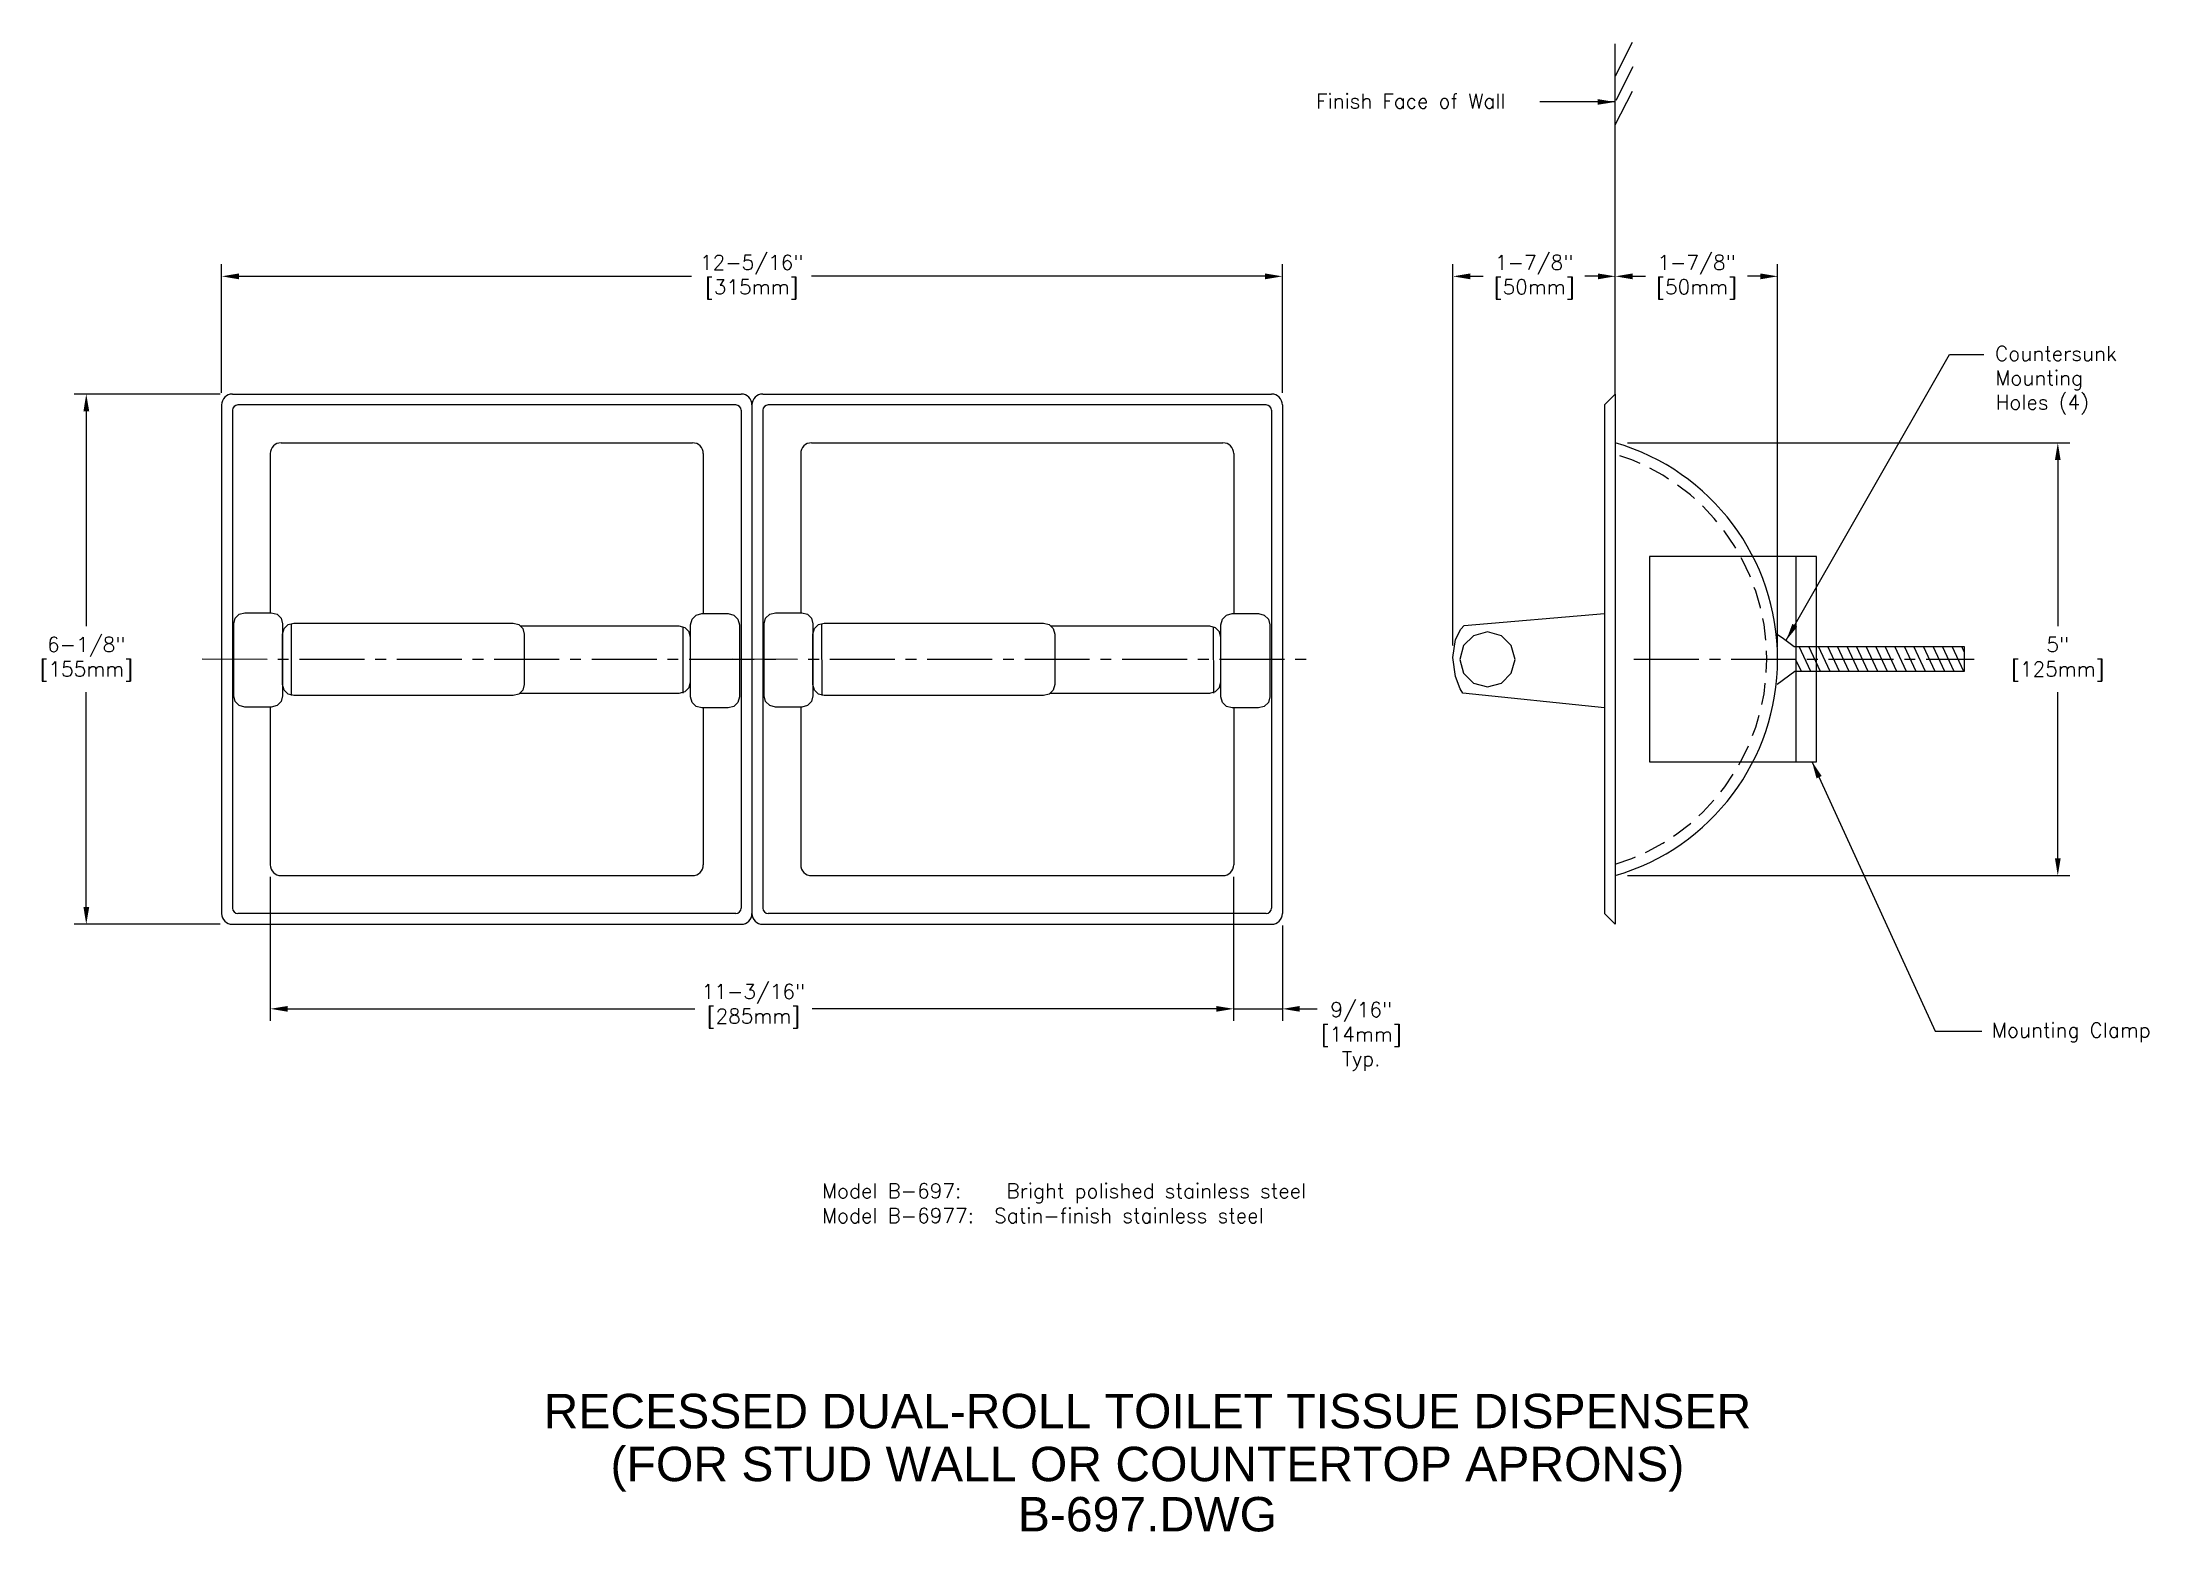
# Model space of a CAD drawing. Extents: x 12 to 36.3, y 0.1 to 17.3.
import ezdxf
from ezdxf.enums import TextEntityAlignment as Align

# ---------------------------------------------------------------- set-up
doc = ezdxf.new("R2010")
doc.units = 0
doc.header["$MEASUREMENT"] = 0
doc.header["$PDMODE"] = 35
doc.header["$PDSIZE"] = 0.000315
doc.linetypes.add('CENTER2', pattern=[1.125, 0.75, -0.125, 0.125, -0.125])
doc.linetypes.add('HIDDEN2', pattern=[0.1875, 0.125, -0.0625])
doc.layers.get('0').update_dxf_attribs({"linetype": 'CONTINUOUS'})
doc.layers.get('DEFPOINTS').update_dxf_attribs({"linetype": 'CONTINUOUS'})
for name, color, linetype in [('DETAIL', 4, 'CONTINUOUS'), ('DIM', 1, 'CONTINUOUS'), ('TEXT', 2, 'CONTINUOUS')]:
    doc.layers.add(name, color=color, linetype=linetype)
doc.styles.add('ARIAL_5', font='ARIAL.TTF', dxfattribs={"height": 5})
doc.styles.add('DIM_S_5', font='simplex.shx', dxfattribs={"height": 0.17})
doc.dimstyles.new('DIM_S_7', dxfattribs={"dimtxt": 0.12, "dimasz": 0.2, "dimexe": 0.14, "dimexo": 0.14, "dimgap": 0.09375, "dimtad": 1, "dimtih": 1, "dimtoh": 1, "dimdec": 4, "dimrnd": 0.0625, "dimzin": 0, "dimtxsty": 'DIM_S_5', "dimcen": 0.09375, "dimaunit": 1, "dimazin": 3, "dimtfac": 1, "dimtdec": 4, "dimtofl": 0, "dimtmove": 0, "dimatfit": 3, "dimtolj": 1, "dimtzin": 0})

# ---------------------------------------------------------------- blocks, each defined once
blk = doc.blocks.new('TBLK_TX')
blk = doc.blocks.new('*D2')
at = {"color": 0, "linetype": 'BYBLOCK'}
for p, q in [((14.028, 13.283), (14.028, 14.768)), ((14.228, 14.628), (19.456, 14.628)), ((26.078, 14.628), (20.841, 14.628)), ((26.278, 13.283), (26.278, 14.768))]:
    blk.add_line(p, q, dxfattribs=at)
for points in [[(14.228, 14.661), (14.228, 14.594), (14.028, 14.628)], [(26.078, 14.661), (26.078, 14.594), (26.278, 14.628)]]:
    blk.add_solid(points, dxfattribs=at)
at = {"layer": 'DEFPOINTS', "color": 0, "linetype": 'BYBLOCK'}
for p in [(26.278, 14.628), (14.028, 13.143), (26.278, 13.143)]:
    blk.add_point(p, dxfattribs=at)
at = {"color": 0, "linetype": 'BYBLOCK', "insert": (20.149, 14.619), "char_height": 0.17, "attachment_point": 5, "style": 'DIM_S_5'}
blk.add_mtext('\\A1;12-5/16"\\P[315mm]', dxfattribs=at)
blk = doc.blocks.new('*D3')
at = {"color": 0, "linetype": 'BYBLOCK'}
for p, q in [((14.59, 7.69), (14.59, 6.026)), ((25.715, 7.69), (25.715, 6.026)), ((14.79, 6.166), (19.493, 6.166)), ((25.515, 6.166), (20.846, 6.166))]:
    blk.add_line(p, q, dxfattribs=at)
for points in [[(14.79, 6.199), (14.79, 6.133), (14.59, 6.166)], [(25.515, 6.199), (25.515, 6.133), (25.715, 6.166)]]:
    blk.add_solid(points, dxfattribs=at)
at = {"layer": 'DEFPOINTS', "color": 0, "linetype": 'BYBLOCK'}
for p in [(14.59, 7.83), (25.715, 7.83), (25.715, 6.166)]:
    blk.add_point(p, dxfattribs=at)
at = {"color": 0, "linetype": 'BYBLOCK', "insert": (20.169, 6.196), "char_height": 0.17, "attachment_point": 5, "style": 'DIM_S_5'}
blk.add_mtext('\\A1;11-3/16"\\P[285mm]', dxfattribs=at)
blk = doc.blocks.new('*D4')
at = {"color": 0, "linetype": 'BYBLOCK'}
for p, q in [((25.715, 7.69), (25.715, 6.026)), ((26.278, 7.128), (26.278, 6.026)), ((25.515, 6.166), (25.315, 6.166)), ((25.715, 6.166), (26.278, 6.166)), ((26.478, 6.166), (26.678, 6.166))]:
    blk.add_line(p, q, dxfattribs=at)
for points in [[(25.515, 6.199), (25.515, 6.133), (25.715, 6.166)], [(26.478, 6.199), (26.478, 6.133), (26.278, 6.166)]]:
    blk.add_solid(points, dxfattribs=at)
at = {"layer": 'DEFPOINTS', "color": 0, "linetype": 'BYBLOCK'}
for p in [(25.715, 7.83), (26.278, 7.268), (26.278, 6.166)]:
    blk.add_point(p, dxfattribs=at)
at = {"color": 0, "linetype": 'BYBLOCK', "insert": (27.188, 5.845), "char_height": 0.17, "attachment_point": 5, "style": 'DIM_S_5'}
blk.add_mtext('\\A1;9/16"\\P[14mm]\\PTyp.', dxfattribs=at)
blk = doc.blocks.new('*D5')
at = {"color": 0, "linetype": 'BYBLOCK'}
for p, q in [((28.247, 10.365), (28.247, 14.768)), ((28.447, 14.628), (28.597, 14.628)), ((29.922, 14.628), (29.772, 14.628)), ((30.122, 13.408), (30.122, 14.768))]:
    blk.add_line(p, q, dxfattribs=at)
for points in [[(28.447, 14.661), (28.447, 14.594), (28.247, 14.628)], [(29.922, 14.661), (29.922, 14.594), (30.122, 14.628)]]:
    blk.add_solid(points, dxfattribs=at)
at = {"layer": 'DEFPOINTS', "color": 0, "linetype": 'BYBLOCK'}
for p in [(30.122, 14.628), (30.122, 13.268), (28.247, 10.225)]:
    blk.add_point(p, dxfattribs=at)
at = {"color": 0, "linetype": 'BYBLOCK', "insert": (29.185, 14.619), "char_height": 0.17, "attachment_point": 5, "style": 'DIM_S_5'}
blk.add_mtext('\\A1;1-7/8"\\P[50mm]', dxfattribs=at)
blk = doc.blocks.new('*D6')
at = {"color": 0, "linetype": 'BYBLOCK'}
for p, q in [((30.122, 13.408), (30.122, 14.768)), ((30.322, 14.628), (30.472, 14.628)), ((31.797, 14.628), (31.647, 14.628)), ((31.997, 10.345), (31.997, 14.768))]:
    blk.add_line(p, q, dxfattribs=at)
for points in [[(30.322, 14.661), (30.322, 14.594), (30.122, 14.628)], [(31.797, 14.661), (31.797, 14.594), (31.997, 14.628)]]:
    blk.add_solid(points, dxfattribs=at)
at = {"layer": 'DEFPOINTS', "color": 0, "linetype": 'BYBLOCK'}
for p in [(31.997, 14.628), (30.122, 13.268), (31.997, 10.205)]:
    blk.add_point(p, dxfattribs=at)
at = {"color": 0, "linetype": 'BYBLOCK', "insert": (31.06, 14.619), "char_height": 0.17, "attachment_point": 5, "style": 'DIM_S_5'}
blk.add_mtext('\\A1;1-7/8"\\P[50mm]', dxfattribs=at)
blk = doc.blocks.new('*D7')
at = {"color": 0, "linetype": 'BYBLOCK'}
for p, q in [((30.262, 12.705), (35.372, 12.705)), ((35.232, 12.505), (35.232, 10.586)), ((35.232, 7.905), (35.232, 9.824)), ((30.262, 7.705), (35.372, 7.705))]:
    blk.add_line(p, q, dxfattribs=at)
for points in [[(35.199, 12.505), (35.265, 12.505), (35.232, 12.705)], [(35.199, 7.905), (35.265, 7.905), (35.232, 7.705)]]:
    blk.add_solid(points, dxfattribs=at)
at = {"layer": 'DEFPOINTS', "color": 0, "linetype": 'BYBLOCK'}
for p in [(30.122, 12.705), (30.122, 7.705), (35.232, 7.705)]:
    blk.add_point(p, dxfattribs=at)
at = {"color": 0, "linetype": 'BYBLOCK', "insert": (35.232, 10.205), "char_height": 0.17, "attachment_point": 5, "style": 'DIM_S_5'}
blk.add_mtext('\\A1;5"\\P[125mm]', dxfattribs=at)
blk = doc.blocks.new('*D8')
at = {"color": 0, "linetype": 'BYBLOCK'}
for p, q in [((14.013, 13.268), (12.325, 13.268)), ((12.465, 13.068), (12.465, 10.586)), ((12.465, 7.343), (12.465, 9.824)), ((14.013, 7.143), (12.325, 7.143))]:
    blk.add_line(p, q, dxfattribs=at)
for points in [[(12.432, 13.068), (12.499, 13.068), (12.465, 13.268)], [(12.432, 7.343), (12.499, 7.343), (12.465, 7.143)]]:
    blk.add_solid(points, dxfattribs=at)
at = {"layer": 'DEFPOINTS', "color": 0, "linetype": 'BYBLOCK'}
for p in [(14.153, 13.268), (12.465, 7.143), (14.153, 7.143)]:
    blk.add_point(p, dxfattribs=at)
at = {"color": 0, "linetype": 'BYBLOCK', "insert": (12.465, 10.205), "char_height": 0.17, "attachment_point": 5, "style": 'DIM_S_5'}
blk.add_mtext('\\A1;6-1/8"\\P[155mm]', dxfattribs=at)

msp = doc.modelspace()

# ---------------------------------------------------------------- hatches: boundary and pattern name
at = {"layer": 'DETAIL', "linetype": 'CENTER2'}
h = msp.add_hatch(dxfattribs=at)
h.set_pattern_fill('ANSI31', color=256, scale=0.8, angle=70, style=0)
h.paths.add_polyline_path([(32.44451, 10.2051), (32.44451, 10.35097), (32.20851, 10.35097), (32.20851, 10.2051)])
h.paths.add_polyline_path([(32.44451, 10.06112), (32.44451, 10.2051), (32.20851, 10.2051), (32.20851, 10.06112)])
h.paths.add_polyline_path([(34.15019, 10.2051), (34.15019, 10.35097), (32.44451, 10.35097), (32.44451, 10.2051)])
h.paths.add_polyline_path([(32.44451, 10.2051), (32.44451, 10.06112), (34.15019, 10.06112), (34.15019, 10.2051)])

# ---------------------------------------------------------------- linework, layer by layer
at = {"layer": 'DETAIL', "linetype": 'CONTINUOUS'}
for p, q in [((30.12202, 13.26765), (30.12202, 17.31241)), ((14.02765, 13.14265), (14.02765, 7.26755)), ((14.15265, 13.26765), (20.02765, 13.26765)), ((19.96515, 13.14265), (14.21515, 13.14265)), ((20.15265, 13.14265), (20.15265, 7.26755)), ((20.15265, 13.14265), (20.15265, 7.26755)), ((20.27765, 13.26765), (26.15265, 13.26765)), ((26.09015, 13.14265), (20.34015, 13.14265)), ((26.27765, 13.14265), (26.27765, 7.26755)), ((30.12202, 13.26765), (29.99702, 13.14265)), ((29.99702, 13.14265), (29.99702, 7.26755)), ((30.12202, 13.26765), (30.12202, 7.14255)), ((14.15265, 13.08015), (14.15265, 7.33005)), ((20.02765, 13.08015), (20.02765, 7.33005)), ((20.27765, 13.08015), (20.27765, 7.33005)), ((26.15265, 13.08015), (26.15265, 7.33005)), ((14.71515, 12.70515), (19.46515, 12.70515)), ((20.84015, 12.70515), (25.59015, 12.70515)), ((14.59015, 12.58015), (14.59015, 10.74239)), ((19.59015, 12.58015), (19.59015, 10.73194)), ((20.71515, 12.58015), (20.71515, 10.74239)), ((25.71515, 12.58015), (25.71515, 10.73194)), ((32.20851, 11.39078), (32.20851, 9.01942)), ((14.59015, 9.6526), (14.59015, 7.83005)), ((19.59015, 9.64215), (19.59015, 7.83005)), ((20.71515, 9.6526), (20.71515, 7.83005)), ((25.71515, 9.64215), (25.71515, 7.83005)), ((14.71515, 7.70505), (19.46515, 7.70505)), ((20.84015, 7.70505), (25.59015, 7.70505)), ((14.15265, 7.14255), (20.02765, 7.14255)), ((19.96515, 7.26755), (14.21515, 7.26755)), ((20.27765, 7.14255), (26.15265, 7.14255)), ((26.09015, 7.26755), (20.34015, 7.26755)), ((30.12202, 7.14255), (29.99702, 7.26755))]:
    msp.add_line(p, q, dxfattribs=at)
at = {"layer": 'DETAIL', "linetype": 'CENTER2'}
msp.add_line((30.33553, 10.2051), (34.26669, 10.2051), dxfattribs=at)
at = {"layer": 'DETAIL', "linetype": 'CONTINUOUS'}
for points in [[(30.12369, 16.94546), (30.32158, 17.33361)], [(30.13101, 16.66316), (30.32892, 17.05131)], [(30.12202, 16.37919), (30.31993, 16.76735)], [(29.99702, 9.64215), (28.36137, 9.81276), (28.33235, 9.86255), (28.27791, 10.00392), (28.24703, 10.22487), (28.27864, 10.4341), (28.34026, 10.55365), (28.37591, 10.59416), (29.99702, 10.73194)], [(14.83206, 10.614), (14.83275, 9.78507)], [(19.31336, 9.81378), (19.37919, 9.83147), (19.42596, 9.87793), (19.44376, 9.94325), (19.44376, 10.45655), (19.42596, 10.52187), (19.37919, 10.56833), (19.31336, 10.58602), (17.47745, 10.58602)], [(19.31336, 9.81378), (19.37919, 9.83147), (19.42596, 9.87793), (19.44376, 9.94325), (19.44376, 10.45655), (19.42596, 10.52187), (19.37919, 10.56833), (19.31336, 10.58602), (17.47745, 10.58602)], [(19.3546, 10.57494), (19.35529, 9.81378)], [(20.95706, 10.614), (20.95775, 9.78507)], [(25.43836, 9.81378), (25.50419, 9.83147), (25.55096, 9.87793), (25.56876, 9.94325), (25.56876, 10.45655), (25.55096, 10.52187), (25.50419, 10.56833), (25.43836, 10.58602), (23.60245, 10.58602)], [(25.43836, 9.81378), (25.50419, 9.83147), (25.55096, 9.87793), (25.56876, 9.94325), (25.56876, 10.45655), (25.55096, 10.52187), (25.50419, 10.56833), (25.43836, 10.58602), (23.60245, 10.58602)], [(25.4796, 10.57494), (25.48029, 9.81378)], [(28.6451, 10.52017), (28.48405, 10.4769), (28.36956, 10.36324), (28.32598, 10.20335)], [(28.96419, 10.20335), (28.92064, 10.36324), (28.80618, 10.4769), (28.6451, 10.52017)], [(31.9945, 10.49151), (32.05084, 10.45599), (32.13988, 10.38786), (32.18629, 10.35097)], [(32.18629, 10.35097), (34.15019, 10.35097), (34.15019, 10.06112), (32.19517, 10.06112), (31.99167, 9.91251)], [(28.32598, 10.20335), (28.36956, 10.04345), (28.48405, 9.92979), (28.6451, 9.88653)], [(28.6451, 9.88653), (28.80618, 9.92979), (28.92064, 10.04345), (28.96419, 10.20335)], [(17.47066, 9.81378), (19.31336, 9.81378)], [(17.47066, 9.81378), (19.31336, 9.81378)], [(23.59566, 9.81378), (25.43836, 9.81378)], [(23.59566, 9.81378), (25.43836, 9.81378)]]:
    msp.add_lwpolyline(points, dxfattribs=at)
for points in [[(30.51742, 9.01942), (32.44451, 9.01942), (32.44451, 11.39078), (30.51742, 11.39078)], [(14.29779, 9.6526), (14.23196, 9.67027), (14.18519, 9.71672), (14.1674, 9.78206), (14.1674, 10.61286), (14.18519, 10.67824), (14.23196, 10.72471), (14.29779, 10.74239), (14.60177, 10.74239), (14.66759, 10.72471), (14.71437, 10.67824), (14.73217, 10.61286), (14.73217, 9.78206), (14.71437, 9.71672), (14.66759, 9.67027), (14.60177, 9.6526)], [(19.57414, 9.64215), (19.50836, 9.65984), (19.46157, 9.70629), (19.44376, 9.77161), (19.44376, 10.60247), (19.46157, 10.6678), (19.50836, 10.71426), (19.57414, 10.73194), (19.87812, 10.73194), (19.94394, 10.71426), (19.99072, 10.6678), (20.00852, 10.60247), (20.00852, 9.77161), (19.99072, 9.70629), (19.94394, 9.65984), (19.87812, 9.64215)], [(20.42279, 9.6526), (20.35696, 9.67027), (20.31019, 9.71672), (20.2924, 9.78206), (20.2924, 10.61286), (20.31019, 10.67824), (20.35696, 10.72471), (20.42279, 10.74239), (20.72677, 10.74239), (20.79259, 10.72471), (20.83937, 10.67824), (20.85717, 10.61286), (20.85717, 9.78206), (20.83937, 9.71672), (20.79259, 9.67027), (20.72677, 9.6526)], [(25.69914, 9.64215), (25.63336, 9.65984), (25.58657, 9.70629), (25.56876, 9.77161), (25.56876, 10.60247), (25.58657, 10.6678), (25.63336, 10.71426), (25.69914, 10.73194), (26.00312, 10.73194), (26.06894, 10.71426), (26.11572, 10.6678), (26.13352, 10.60247), (26.13352, 9.77161), (26.11572, 9.70629), (26.06894, 9.65984), (26.00312, 9.64215)], [(14.86256, 9.78437), (14.79674, 9.80204), (14.74997, 9.84847), (14.73217, 9.91377), (14.73217, 10.49272), (14.74997, 10.55805), (14.79674, 10.60451), (14.86256, 10.62219), (17.393, 10.62219), (17.45883, 10.60451), (17.50562, 10.55805), (17.52342, 10.49272), (17.52342, 9.91377), (17.50562, 9.84847), (17.45883, 9.80204), (17.393, 9.78437)], [(14.86256, 9.78437), (14.79674, 9.80204), (14.74997, 9.84847), (14.73217, 9.91377), (14.73217, 10.49272), (14.74997, 10.55805), (14.79674, 10.60451), (14.86256, 10.62219), (17.393, 10.62219), (17.45883, 10.60451), (17.50562, 10.55805), (17.52342, 10.49272), (17.52342, 9.91377), (17.50562, 9.84847), (17.45883, 9.80204), (17.393, 9.78437)], [(20.98756, 9.78437), (20.92174, 9.80204), (20.87497, 9.84847), (20.85717, 9.91377), (20.85717, 10.49272), (20.87497, 10.55805), (20.92174, 10.60451), (20.98756, 10.62219), (23.518, 10.62219), (23.58383, 10.60451), (23.63062, 10.55805), (23.64842, 10.49272), (23.64842, 9.91377), (23.63062, 9.84847), (23.58383, 9.80204), (23.518, 9.78437)], [(20.98756, 9.78437), (20.92174, 9.80204), (20.87497, 9.84847), (20.85717, 9.91377), (20.85717, 10.49272), (20.87497, 10.55805), (20.92174, 10.60451), (20.98756, 10.62219), (23.518, 10.62219), (23.58383, 10.60451), (23.63062, 10.55805), (23.64842, 10.49272), (23.64842, 9.91377), (23.63062, 9.84847), (23.58383, 9.80204), (23.518, 9.78437)]]:
    msp.add_lwpolyline(points, close=True, dxfattribs=at)
at = {"layer": 'DETAIL', "linetype": 'CENTER2'}
for points in [[(13.80201, 10.20787), (20.42772, 10.20369)], [(19.92701, 10.20787), (26.55272, 10.20369)]]:
    msp.add_lwpolyline(points, dxfattribs=at)
at = {"layer": 'DETAIL', "linetype": 'CONTINUOUS'}
for centre, radius, start, end in [((14.15265, 13.14265), 0.125, 90, 180), ((14.21515, 13.08015), 0.0625, 90, 180), ((19.96515, 13.08015), 0.0625, 0, 90), ((20.02765, 13.14265), 0.125, 0, 90), ((20.27765, 13.14265), 0.125, 90, 180), ((20.34015, 13.08015), 0.0625, 90, 180), ((26.09015, 13.08015), 0.0625, 0, 90), ((26.15265, 13.14265), 0.125, 0, 90), ((14.71515, 12.58015), 0.125, 90, 180), ((19.46515, 12.58015), 0.125, 0, 90), ((20.84015, 12.58015), 0.125, 90, 180), ((25.59015, 12.58015), 0.125, 0, 90), ((29.39286, 10.2051), 2.60417, 286.260205, 73.739795), ((14.71515, 7.83005), 0.125, 180, 270), ((19.46515, 7.83005), 0.125, 270, 0), ((20.84015, 7.83005), 0.125, 180, 270), ((25.59015, 7.83005), 0.125, 270, 0), ((14.21515, 7.33005), 0.0625, 180, 270), ((19.96515, 7.33005), 0.0625, 270, 0), ((20.34015, 7.33005), 0.0625, 180, 270), ((26.09015, 7.33005), 0.0625, 270, 0), ((14.15265, 7.26755), 0.125, 180, 270), ((20.02765, 7.26755), 0.125, 270, 0), ((20.27765, 7.26755), 0.125, 180, 270), ((26.15265, 7.26755), 0.125, 270, 0)]:
    msp.add_arc(centre, radius, start, end, dxfattribs=at)
at = {"layer": 'DETAIL', "linetype": 'HIDDEN2', "ltscale": 2}
msp.add_arc((29.39286, 10.2051), 2.47917, 287.104635, 72.895365, dxfattribs=at)

# ---------------------------------------------------------------- block references
at = {"layer": 'TEXT', "linetype": 'CONTINUOUS'}
ref = msp.add_blockref('TBLK_TX', (24.71898, 1.90123), dxfattribs=dict(at, xscale=0.07949760000000002, yscale=0.07949760000000002, zscale=0.07949760000000002))
ref.add_attrib('DWG_NAME', 'RECESSED DUAL-ROLL TOILET TISSUE DISPENSER', dxfattribs={"layer": '0', "height": 0.397488, "style": 'ARIAL_5'}).set_placement((24.71898, 1.32109), align=Align.CENTER)
ref = msp.add_blockref('TBLK_TX', (24.71898, 0.70971), dxfattribs=dict(at, xscale=0.07949760000000002, yscale=0.07949760000000002, zscale=0.07949760000000002))
ref.add_attrib('TITLE', '(FOR STUD WALL OR COUNTERTOP APRONS)', dxfattribs={"layer": '0', "height": 0.397488, "style": 'ARIAL_5'}).set_placement((24.71898, 0.70971), align=Align.CENTER)
ref.add_attrib('DWG_NAME', 'B-697.DWG', dxfattribs={"layer": '0', "height": 0.397488, "style": 'ARIAL_5'}).set_placement((24.71898, 0.12957), align=Align.CENTER)

# ---------------------------------------------------------------- texts
at = {"layer": 'DIM', "linetype": 'CONTINUOUS', "style": 'DIM_S_5'}
for s, p in [('Finish Face of Wall', (26.66741, 16.56775)), ('Countersunk', (34.50681, 13.6507)), ('Mounting', (34.50993, 13.36981)), ('Holes (4)', (34.51305, 13.08894)), ('Mounting Clamp', (34.46963, 5.83586)), ('Model B-697:   Bright polished stainless steel', (20.96004, 3.97799)), ('Model B-6977:  Satin-finish stainless steel', (20.96004, 3.69203))]:
    msp.add_text(s, height=0.17, dxfattribs=at).set_placement(p)

# ---------------------------------------------------------------- dimensions: what is measured, and where the dimension line sits
at = {"layer": 'DIM', "linetype": 'CONTINUOUS'}
for base, p1, p2, text, picture, middle in [((26.27765, 14.62773), (14.02765, 13.14265), (26.27765, 13.14265), '12-5/16"\\P[315mm]', '*D2', (20.14859, 14.61899)), ((30.12202, 14.62773), (28.24703, 10.22487), (30.12202, 13.26765), '1-7/8"\\P[50mm]', '*D5', (29.18453, 14.61899)), ((31.99702, 14.62773), (30.12202, 13.26765), (31.99702, 10.2051), '1-7/8"\\P[50mm]', '*D6', (31.05952, 14.61899)), ((25.71515, 6.16593), (14.59015, 7.83005), (25.71515, 7.83005), '11-3/16"\\P[285mm]', '*D3', (20.16924, 6.19552)), ((26.27765, 6.16593), (25.71515, 7.83005), (26.27765, 7.26755), '9/16"\\P[14mm]\\PTyp.', '*D4', (27.18767, 5.84454))]:
    dim = msp.add_linear_dim(base=base, p1=p1, p2=p2, text=text, dimstyle='DIM_S_7', override={"dimpost": '\\X'}, dxfattribs=at)
    dim.commit()
    dim.dimension.update_dxf_attribs({"geometry": picture, "text_midpoint": middle, "dimtype": 160})
for base, p1, p2, text, picture, middle in [((12.46525, 7.14255), (14.15265, 13.26765), (14.15265, 7.14255), '6-1/8"\\P[155mm]', '*D8', (12.46525, 10.2051)), ((35.2319, 7.7051), (30.12202, 12.7051), (30.12202, 7.7051), '5"\\P[125mm]', '*D7', (35.2319, 10.2051))]:
    dim = msp.add_linear_dim(base=base, p1=p1, p2=p2, angle=90, text=text, dimstyle='DIM_S_7', override={"dimpost": '\\X'}, dxfattribs=at)
    dim.commit()
    dim.dimension.update_dxf_attribs({"geometry": picture, "text_midpoint": middle})

# ---------------------------------------------------------------- leaders
for points in [[(30.11757, 16.64236), (29.2501, 16.64236)], [(32.09602, 10.4233), (33.97967, 13.7244), (34.37813, 13.7244)], [(32.39248, 9.02399), (33.81761, 5.90648), (34.35462, 5.90648)]]:
    msp.add_leader(points, dimstyle='DIM_S_7', dxfattribs=at)

doc.saveas('drawing.dxf')
